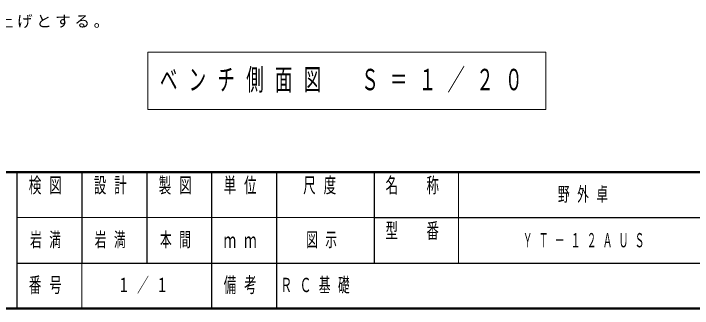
# Model space of a CAD drawing. Units: millimetres on the paper, with parts at other scales. Extents: x -365 to 0, y 0 to 257.
# Drawn here: x -238 to -133.5, y 0 to 45.4 of the extents above; entities that cross this region are included whole.
import ezdxf

# ---------------------------------------------------------------- set-up
doc = ezdxf.new("R2010")
doc.units = ezdxf.units.MM
doc.layers.add('1_20', color=7, linetype='Continuous', lineweight=25)
doc.layers.add('NAKAMURA図枠', color=7, linetype='Continuous', lineweight=13)
doc.layers.add('99', color=7, linetype='Continuous')
doc.layers.add('CLASS1', color=7, linetype='Continuous')
doc.styles.add('ＭＳ ゴシック', font='')
doc.styles.get('ＭＳ ゴシック').set_extended_font_data('MS Gothic')

msp = doc.modelspace()

# ---------------------------------------------------------------- linework, layer by layer
at = {"layer": '1_20', "lineweight": 13}
for p, q in [((-217.338, 39.488), (-217.338, 30.688)), ((-156.038, 39.488), (-217.338, 39.488)), ((-156.038, 30.688), (-156.038, 39.488)), ((-217.338, 30.688), (-156.038, 30.688))]:
    msp.add_line(p, q, dxfattribs=at)
at = {"layer": 'NAKAMURA図枠', "lineweight": 50}
for p, q in [((-365, 21), (0, 21)), ((-365, 0), (0, 0))]:
    msp.add_line(p, q, dxfattribs=at)
at = {"layer": 'NAKAMURA図枠', "color": 211, "lineweight": 25}
for p, q in [((-237.5, 21), (-237.5, 0)), ((-227.5, 21), (-227.5, 7)), ((-217.5, 21), (-217.5, 7)), ((-207.5, 21), (-207.5, 0)), ((-197.5, 21), (-197.5, 7)), ((-182.5, 21), (-182.5, 7)), ((-182.5, 14), (-70, 14)), ((-237.5, 7), (0, 7))]:
    msp.add_line(p, q, dxfattribs=at)
at = {"layer": 'NAKAMURA図枠'}
for p, q in [((-169.5, 21), (-169.5, 7)), ((-237.5, 14), (-182.5, 14)), ((-227.5, 7), (-227.5, 0))]:
    msp.add_line(p, q, dxfattribs=at)
at = {"layer": 'NAKAMURA図枠', "lineweight": 25}
msp.add_line((-197.5, 7), (-197.5, 0), dxfattribs=at)

# ---------------------------------------------------------------- texts
at = {"layer": '1_20', "insert": (-186.688, 35.088), "char_height": 3.299, "attachment_point": 5, "style": 'ＭＳ ゴシック'}
msp.add_mtext('\\T1.64;\\W0.6;ベンチ側面図\u3000Ｓ＝１／２０', dxfattribs=at)
at = {"layer": '99', "char_height": 2.199, "style": 'ＭＳ ゴシック'}
for s, insert, attachment_point in [('\\T1.64;\\W0.6;野外卓', (-149.75, 17.5), 5), ('\\T1.64;\\W0.6;岩満', (-232.5, 10.5), 5), ('\\T1.64;\\W0.6;岩満', (-225.5, 10.5), 4), ('\\T1.64;\\W0.6;本間', (-212.5, 10.5), 5), ('\\T1.64;\\W0.6;図示', (-190, 10.5), 5), ('\\T1.64;\\W0.5;ＹＴ－１２ＡＵＳ', (-149.75, 10.5), 5), ('\\T1.64;\\W0.6;１／１', (-217.5, 3.5), 5), ('\\T1.64;\\W0.6;ＲＣ基礎', (-191, 3.5), 5)]:
    msp.add_mtext(s, dxfattribs=dict(at, insert=insert, attachment_point=attachment_point))
at = {"layer": 'CLASS1', "insert": (-358.545, 43.164), "char_height": 1.76, "attachment_point": 7, "style": 'ＭＳ ゴシック'}
msp.add_mtext('\\T1.23;座フレームは、電気亜鉛メッキ処理の上、ポリエステル樹脂粉体塗装（ダークグレー）仕上げとする。', dxfattribs=at)
at = {"layer": 'NAKAMURA図枠', "color": 4, "char_height": 2.346, "style": 'ＭＳ ゴシック'}
for s, insert, attachment_point in [('\\T1.64;\\W0.6;検図', (-232.5, 20.167), 2), ('\\T1.64;\\W0.6;設計', (-222.5, 20.167), 2), ('\\T1.64;\\W0.6;製図', (-212.5, 20.167), 2), ('\\T1.64;\\W0.6;単位', (-202.5, 20.167), 2), ('\\T1.64;\\W0.6;尺度', (-190.25, 20.167), 2), ('\\T1.64;\\W0.6;名\u3000称', (-176, 20.167), 2), ('\\T1.64;\\W0.6;型\u3000番', (-176, 13.167), 2), ('\\T1.64;\\W0.6;ｍｍ', (-202.5, 10.5), 5), ('\\T1.64;\\W0.6;番号', (-232.5, 3.5), 5), ('\\T1.64;\\W0.6;備考', (-202.5, 3.5), 5)]:
    msp.add_mtext(s, dxfattribs=dict(at, insert=insert, attachment_point=attachment_point))

doc.saveas('drawing.dxf')
